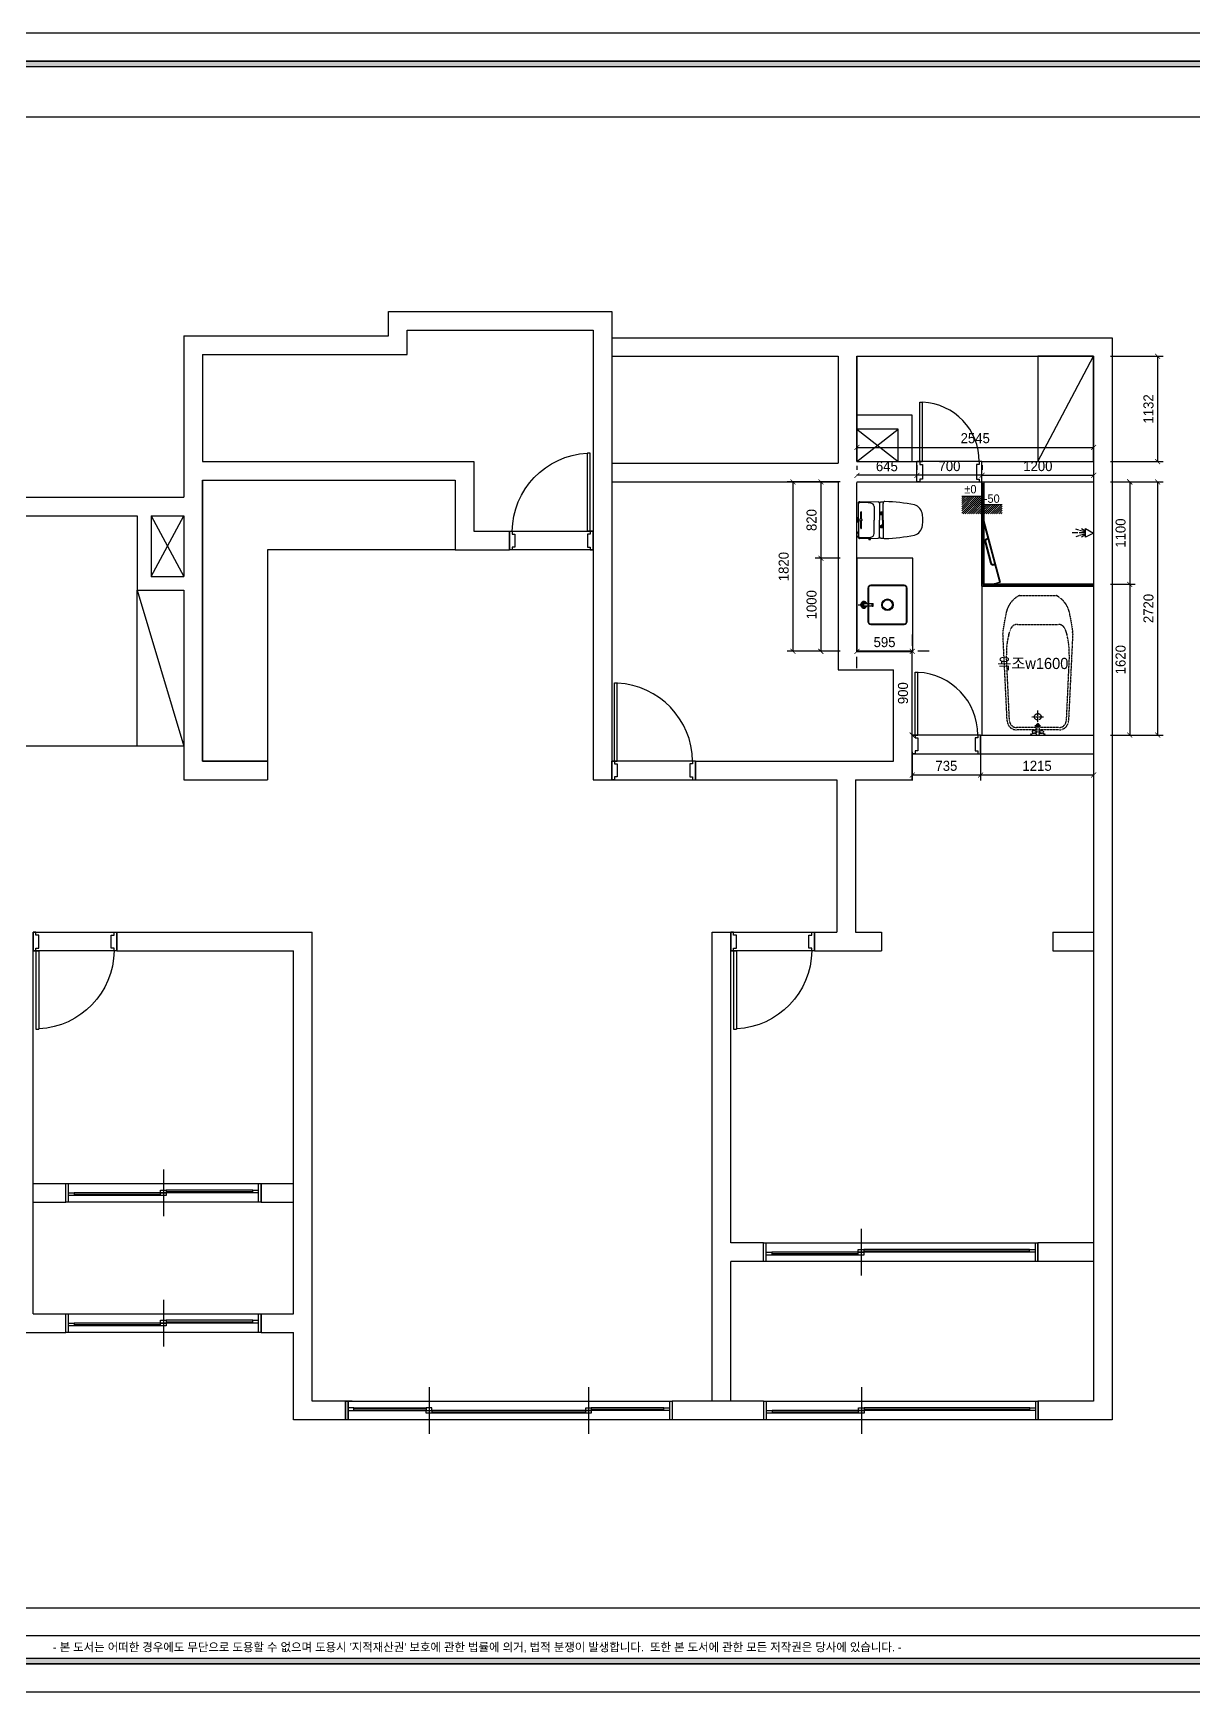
# Model space of a CAD drawing. Header units: millimetres. Extents: x 217202 to 745838, y -6815 to 171372.
# Drawn here: x 264004 to 276470, y 57830 to 75650 of the extents above; entities that cross this region are included whole.
import ezdxf
from ezdxf.enums import TextEntityAlignment as Align

# ---------------------------------------------------------------- set-up
doc = ezdxf.new("R2010")
doc.units = ezdxf.units.MM
doc.header["$PDMODE"] = 3
doc.linetypes.add('DASHED', pattern=[0.75, 0.5, -0.25])
doc.linetypes.add('HIDDEN', pattern=[0.375, 0.25, -0.125])
doc.layers.get('DEFPOINTS').update_dxf_attribs({"color": 248})
for name, color, linetype in [('0-ELC TEXT', 7, 'Continuous'), ('06-FUR', 6, 'Continuous'), ('06-LIGHT', 4, 'Continuous'), ('BATH', 4, 'Continuous'), ('C-WALL1', 2, 'Continuous'), ('CO-BATH', 6, 'Continuous'), ('FIN', 2, 'Continuous'), ('FORM(YOURNAME)-1', 1, 'Continuous'), ('FORM(YOURNAME)-11', 1, 'Continuous'), ('FUR', 8, 'DASHED'), ('HAT', 5, 'Continuous'), ('HL', 6, 'HIDDEN'), ('TOILET-1', 6, 'Continuous'), ('도면층4', 4, 'Continuous'), ('도면층5', 5, 'Continuous')]:
    doc.layers.add(name, color=color, linetype=linetype)
doc.styles.add('YOURNAME', font='HY울릉도M.TTF')
doc.styles.add('코레일둥고', font='Korail_Round_Gothic_Medium.ttf')
doc.dimstyles.new('YOURNAME-60', dxfattribs={"dimscale": 60, "dimtxt": 1.8, "dimasz": 0.9, "dimexe": 1, "dimexo": 3, "dimgap": 0.7, "dimtad": 1, "dimdec": 0, "dimzin": 0, "dimdsep": 46, "dimtxsty": 'YOURNAME', "dimblk": 'ARCHTICK', "dimcen": 0, "dimclrd": 1, "dimclre": 1, "dimclrt": 7, "dimadec": 0, "dimazin": 0, "dimtfac": 1, "dimtdec": 0, "dimtix": 1, "dimtmove": 2, "dimatfit": 3, "dimldrblk": 'ARCHTICK', "dimfxl": 1, "dimtolj": 1, "dimtzin": 0, "dimarcsym": 0})

# ---------------------------------------------------------------- blocks, each defined once
blk = doc.blocks.new('door')
at = {"layer": '도면층4'}
for p, q in [((30, 1040), (60, 1040)), ((30, 200), (30, 1040)), ((60, 200), (60, 1040)), ((900, 200), (0, 200)), ((30, 200), (60, 200)), ((0, 0), (900, 0))]:
    blk.add_line(p, q, dxfattribs=at)
for points in [[(0, 200), (30, 200), (30, 170), (60, 170), (60, 30), (30, 30), (30, 0), (0, 0), (0, 200)], [(900, 200), (870, 200), (870, 170), (840, 170), (840, 30), (870, 30), (870, 0), (900, 0), (900, 200)]]:
    blk.add_lwpolyline(points, dxfattribs=at)
at = {"layer": '도면층5'}
blk.add_arc((18, 188), 852, 0.804, 86.9832, dxfattribs=at)
blk = doc.blocks.new('A$C4B2D31F0')
at = {"layer": 'FIN', "color": 4}
for p, q in [((185, 691), (20, 691)), ((37, 692), (25, 692)), ((37, 692), (50, 692)), ((201, 691), (366, 691)), ((13, 466), (193, 466)), ((193, 427), (14, 427)), ((48, 524), (193, 524)), ((338, 524), (193, 524)), ((373, 466), (193, 466)), ((193, 427), (372, 427))]:
    blk.add_line(p, q, dxfattribs=at)
for points in [[(20, 691), (8, 691, 0.421209), (-7, 676), (-2, 481, 0.001659)], [(366, 691), (378, 691, -0.421209), (393, 676), (388, 481, -0.001659)], [(13, 466, 0.371724), (-2, 451, 0.003515), (-1, 420, 0.320541)], [(373, 466, -0.371724), (388, 451, -0.003515), (387, 420, -0.320541)]]:
    blk.add_lwpolyline(points, format="xyb", dxfattribs=at)
for centre, radius, start, end in [((20, 675), 16, 90, 179.3116), ((1004, 663), 1000, 179.3116, 185.9437), ((25, 707), 15, 180, 270), ((49, 564), 40, 185.9437, 267.5129), ((50, 707), 15, 270, 0), ((336, 564), 40, 272.4871, 354.0563), ((366, 675), 16, 0.6884, 90), ((-618, 663), 1000, 354.0563, 0.6884), ((14, 407), 20, 90, 182.3333), ((2198, 496), 2206, 182.3333, 190.6081), ((13, 481), 15, 181.3651, 270), ((-1812, 496), 2206, 349.3919, 357.6667), ((372, 407), 20, 357.6667, 90), ((373, 481), 15, 270, 358.6349), ((149, 129), 126, 198.2964, 263.4241), ((193, 406), 406, 261.6993, 270), ((193, 406), 406, 270, 278.3007), ((237, 129), 126, 276.5759, 341.7036)]:
    blk.add_arc(centre, radius, start, end, dxfattribs=at)
at = {"layer": 'HL', "linetype": 'Continuous'}
for p, q in [((-16, 577), (-16, 565)), ((-12, 581), (-5, 581)), ((-12, 561), (-4, 561)), ((106, 666), (184, 666)), ((106, 659), (185, 659)), ((169, 697), (169, 707)), ((169, 697), (217, 697)), ((186, 693), (181, 697)), ((182, 686), (186, 693)), ((187, 651), (182, 686)), ((182, 686), (204, 686)), ((186, 693), (200, 693)), ((187, 651), (199, 651)), ((199, 651), (204, 686)), ((200, 693), (205, 697)), ((204, 686), (200, 693)), ((200, 659), (279, 659)), ((201, 666), (279, 666)), ((217, 697), (217, 707)), ((193, 434), (147, 434)), ((193, 434), (239, 434))]:
    blk.add_line(p, q, dxfattribs=at)
for points in [[(110, 427), (110, 451, -0.414214), (114, 455), (131, 455, -0.414214), (135, 451), (135, 435), (135, 427)], [(135, 435), (145, 435, -0.414214), (147, 433), (147, 427)], [(251, 435), (241, 435, 0.414214), (239, 433), (239, 427)], [(276, 427), (276, 451, 0.414214), (272, 455), (255, 455, 0.414214), (251, 451), (251, 435), (251, 427)]]:
    blk.add_lwpolyline(points, format="xyb", dxfattribs=at)
for centre in [(123, 441), (263, 441)]:
    blk.add_circle(centre, 8, dxfattribs=at)
for centre, radius, start, end in [((-12, 577), 4, 90, 180), ((-12, 565), 4, 180, 270), ((106, 663), 3.5, 90, 270), ((279, 663), 3.5, 270, 90)]:
    blk.add_arc(centre, radius, start, end, dxfattribs=at)
blk = doc.blocks.new('FORM-ELEVATION')
at = {"layer": 'FORM(YOURNAME)-11'}
h = blk.add_hatch(color=256, dxfattribs=at)
h.dxf.hatch_style = 1
h.paths.add_polyline_path([(-10309, 35708), (71691, 35708), (71691, 35508), (-10309, 35508)])
h.paths.add_polyline_path([(-10309, -21492), (71691, -21492), (71691, -21692), (-10309, -21692)])
at = {"layer": 'DEFPOINTS', "color": 158}
blk.add_line((62481, -20692), (-10309, -20692), dxfattribs=at)
for points in [[(-10309, -21692), (71691, -21692), (71691, 35708), (-10309, 35708)], [(-8309, 33708), (61071, 33708), (61071, -19692), (-8309, -19692)]]:
    blk.add_lwpolyline(points, close=True, dxfattribs=at)
at = {"layer": 'FORM(YOURNAME)-11', "color": 250}
blk.add_lwpolyline([(-11309, -22692), (72691, -22692), (72691, 36708), (-11309, 36708)], close=True, dxfattribs=at)
at = {"layer": 'FORM(YOURNAME)-11'}
for points in [[(-10309, 35708), (71691, 35708), (71691, 35508), (-10309, 35508)], [(-10309, -21492), (71691, -21492), (71691, -21692), (-10309, -21692)]]:
    blk.add_lwpolyline(points, close=True, dxfattribs=at)
at = {"layer": 'FORM(YOURNAME)-11', "color": 1, "style": 'YOURNAME'}
blk.add_text("- 본 도서는 어떠한 경우에도 무단으로 도용할 수 없으며 도용시 '지적재산권' 보호에 관한 법률에 의거, 법적 분쟁이 발생합니다.  또한 본 도서에 관한 모든 저작권은 당사에 있습니다. -", height=300, dxfattribs=at).set_placement((28146, -21092), align=Align.MIDDLE_CENTER)
at = {"layer": 'FORM(YOURNAME)-11', "color": 3, "style": 'YOURNAME'}
for tag, height, p in [('1', 450, (71041, -1219)), ('2', 450, (71041, -1863)), ('3', 450, (71041, -3150)), ('4', 450, (71041, -5081)), ('5', 515, (71041, -7398)), ('6', 515, (71041, -9650)), ('7', 515, (71041, -11903)), ('8', 515, (71041, -14155)), ('9', 515, (71041, -16408)), ('10', 515, (66791, -18596)), ('11', 515, (71041, -18660)), ('12', 515, (66791, -20848)), ('13', 515, (71041, -20848))]:
    blk.add_attdef(tag, text='', height=height, dxfattribs=at).set_placement(p, align=Align.MIDDLE_RIGHT)
blk = doc.blocks.new('_ArchTick')
at = {"color": 0, "linetype": 'ByBlock', "const_width": 0.15}
blk.add_lwpolyline([(-0.5, -0.5), (0.5, 0.5)], dxfattribs=at)
blk = doc.blocks.new('*D64')
at = {"layer": 'DEFPOINTS', "color": 0, "transparency": 16777216}
for p in [(275404, 71200), (272859, 71029), (275404, 71051)]:
    blk.add_point(p, dxfattribs=at)
at = {"layer": 'HAT', "color": 1, "lineweight": -2, "transparency": 16777216}
for p, q in [((272859, 71209), (272859, 71260)), ((272859, 71200), (275404, 71200)), ((275404, 71231), (275404, 71260))]:
    blk.add_line(p, q, dxfattribs=at)
at = {"layer": 'HAT', "color": 1, "lineweight": -2, "transparency": 16777216, "xscale": 54, "yscale": 54, "zscale": 54, "rotation": 180}
blk.add_blockref('_ArchTick', (272859, 71200), dxfattribs=at)
at = {"layer": 'HAT', "color": 1, "lineweight": -2, "transparency": 16777216, "xscale": 54, "yscale": 54, "zscale": 54}
blk.add_blockref('_ArchTick', (275404, 71200), dxfattribs=at)
at = {"layer": 'HAT', "color": 7, "transparency": 16777216, "insert": (274131, 71298), "char_height": 108, "attachment_point": 5, "style": 'YOURNAME'}
blk.add_mtext('\\A1;2545', dxfattribs=at)
blk = doc.blocks.new('*D65')
at = {"layer": 'DEFPOINTS', "color": 0, "transparency": 16777216}
for p in [(272859, 69009), (272859, 69009), (273454, 69009)]:
    blk.add_point(p, dxfattribs=at)
at = {"layer": 'HAT', "color": 1, "lineweight": -2, "transparency": 16777216}
for p, q in [((273454, 69189), (273454, 69069)), ((273454, 69009), (272859, 69009)), ((272859, 68829), (272859, 68949))]:
    blk.add_line(p, q, dxfattribs=at)
at = {"layer": 'HAT', "color": 1, "lineweight": -2, "transparency": 16777216, "xscale": 54, "yscale": 54, "zscale": 54, "rotation": 180}
blk.add_blockref('_ArchTick', (272859, 69009), dxfattribs=at)
at = {"layer": 'HAT', "color": 1, "lineweight": -2, "transparency": 16777216, "xscale": 54, "yscale": 54, "zscale": 54}
blk.add_blockref('_ArchTick', (273454, 69009), dxfattribs=at)
at = {"layer": 'HAT', "color": 7, "transparency": 16777216, "insert": (273156, 69107), "char_height": 108, "attachment_point": 5, "style": 'YOURNAME'}
blk.add_mtext('\\A1;595', dxfattribs=at)
blk = doc.blocks.new('*D66')
at = {"layer": 'DEFPOINTS', "color": 0, "transparency": 16777216}
for p in [(274189, 68109), (275404, 68109), (274189, 67680)]:
    blk.add_point(p, dxfattribs=at)
at = {"layer": 'HAT', "color": 1, "lineweight": -2, "transparency": 16777216}
for p, q in [((274189, 67929), (274189, 67620)), ((275404, 67929), (275404, 67620)), ((275404, 67680), (274189, 67680))]:
    blk.add_line(p, q, dxfattribs=at)
at = {"layer": 'HAT', "color": 1, "lineweight": -2, "transparency": 16777216, "xscale": 54, "yscale": 54, "zscale": 54, "rotation": 180}
blk.add_blockref('_ArchTick', (274189, 67680), dxfattribs=at)
at = {"layer": 'HAT', "color": 1, "lineweight": -2, "transparency": 16777216, "xscale": 54, "yscale": 54, "zscale": 54}
blk.add_blockref('_ArchTick', (275404, 67680), dxfattribs=at)
at = {"layer": 'HAT', "color": 7, "transparency": 16777216, "insert": (274796, 67778), "char_height": 108, "attachment_point": 5, "style": 'YOURNAME'}
blk.add_mtext('\\A1;1215', dxfattribs=at)
blk = doc.blocks.new('*D67')
at = {"layer": 'DEFPOINTS', "color": 0, "transparency": 16777216}
for p in [(273454, 68109), (274189, 68109), (273454, 67680)]:
    blk.add_point(p, dxfattribs=at)
at = {"layer": 'HAT', "color": 1, "lineweight": -2, "transparency": 16777216}
for p, q in [((273454, 67929), (273454, 67620)), ((274189, 67929), (274189, 67620)), ((274189, 67680), (273454, 67680))]:
    blk.add_line(p, q, dxfattribs=at)
at = {"layer": 'HAT', "color": 1, "lineweight": -2, "transparency": 16777216, "xscale": 54, "yscale": 54, "zscale": 54, "rotation": 180}
blk.add_blockref('_ArchTick', (273454, 67680), dxfattribs=at)
at = {"layer": 'HAT', "color": 1, "lineweight": -2, "transparency": 16777216, "xscale": 54, "yscale": 54, "zscale": 54}
blk.add_blockref('_ArchTick', (274189, 67680), dxfattribs=at)
at = {"layer": 'HAT', "color": 7, "transparency": 16777216, "insert": (273821, 67778), "char_height": 108, "attachment_point": 5, "style": 'YOURNAME'}
blk.add_mtext('\\A1;735', dxfattribs=at)
blk = doc.blocks.new('*D68')
at = {"layer": 'DEFPOINTS', "color": 0, "transparency": 16777216}
for p in [(273454, 69009), (273454, 69009), (273454, 68109)]:
    blk.add_point(p, dxfattribs=at)
at = {"layer": 'HAT', "color": 1, "lineweight": -2, "transparency": 16777216}
for p, q in [((273454, 68109), (273454, 69009)), ((273634, 69009), (273514, 69009)), ((273634, 68109), (273514, 68109))]:
    blk.add_line(p, q, dxfattribs=at)
at = {"layer": 'HAT', "color": 1, "lineweight": -2, "transparency": 16777216, "xscale": 54, "yscale": 54, "zscale": 54}
for p, rotation in [((273454, 69009), 90), ((273454, 68109), 270)]:
    blk.add_blockref('_ArchTick', p, dxfattribs=dict(at, rotation=rotation))
at = {"layer": 'HAT', "color": 7, "transparency": 16777216, "insert": (273355, 68559), "char_height": 108, "attachment_point": 5, "rotation": 90, "style": 'YOURNAME'}
blk.add_mtext('\\A1;900', dxfattribs=at)
blk = doc.blocks.new('*D69')
at = {"layer": 'DEFPOINTS', "color": 0, "transparency": 16777216}
for p in [(272859, 70900), (272859, 70822), (273504, 70829)]:
    blk.add_point(p, dxfattribs=at)
at = {"layer": 'HAT', "color": 1, "lineweight": -2, "transparency": 16777216}
for p, q in [((272859, 71002), (272859, 70960)), ((273504, 71009), (273504, 70960)), ((273504, 70900), (272859, 70900))]:
    blk.add_line(p, q, dxfattribs=at)
at = {"layer": 'HAT', "color": 1, "lineweight": -2, "transparency": 16777216, "xscale": 54, "yscale": 54, "zscale": 54, "rotation": 180}
blk.add_blockref('_ArchTick', (272859, 70900), dxfattribs=at)
at = {"layer": 'HAT', "color": 1, "lineweight": -2, "transparency": 16777216, "xscale": 54, "yscale": 54, "zscale": 54}
blk.add_blockref('_ArchTick', (273504, 70900), dxfattribs=at)
at = {"layer": 'HAT', "color": 7, "transparency": 16777216, "insert": (273181, 70997), "char_height": 108, "attachment_point": 5, "style": 'YOURNAME'}
blk.add_mtext('\\A1;645', dxfattribs=at)
blk = doc.blocks.new('*D70')
at = {"layer": 'DEFPOINTS', "color": 0, "transparency": 16777216}
for p in [(274204, 70829), (275404, 70900), (275404, 70829)]:
    blk.add_point(p, dxfattribs=at)
at = {"layer": 'HAT', "color": 1, "lineweight": -2, "transparency": 16777216}
for p, q in [((274204, 71009), (274204, 70960)), ((275404, 71009), (275404, 70960)), ((274204, 70900), (275404, 70900))]:
    blk.add_line(p, q, dxfattribs=at)
at = {"layer": 'HAT', "color": 1, "lineweight": -2, "transparency": 16777216, "xscale": 54, "yscale": 54, "zscale": 54, "rotation": 180}
blk.add_blockref('_ArchTick', (274204, 70900), dxfattribs=at)
at = {"layer": 'HAT', "color": 1, "lineweight": -2, "transparency": 16777216, "xscale": 54, "yscale": 54, "zscale": 54}
blk.add_blockref('_ArchTick', (275404, 70900), dxfattribs=at)
at = {"layer": 'HAT', "color": 7, "transparency": 16777216, "insert": (274804, 70998), "char_height": 108, "attachment_point": 5, "style": 'YOURNAME'}
blk.add_mtext('\\A1;1200', dxfattribs=at)
blk = doc.blocks.new('*D71')
at = {"layer": 'DEFPOINTS', "color": 0, "transparency": 16777216}
for p in [(273504, 70900), (273504, 70829), (274204, 70829)]:
    blk.add_point(p, dxfattribs=at)
at = {"layer": 'HAT', "color": 1, "lineweight": -2, "transparency": 16777216}
for p, q in [((273504, 71009), (273504, 70960)), ((274204, 71009), (274204, 70960)), ((274204, 70900), (273504, 70900))]:
    blk.add_line(p, q, dxfattribs=at)
at = {"layer": 'HAT', "color": 1, "lineweight": -2, "transparency": 16777216, "xscale": 54, "yscale": 54, "zscale": 54, "rotation": 180}
blk.add_blockref('_ArchTick', (273504, 70900), dxfattribs=at)
at = {"layer": 'HAT', "color": 1, "lineweight": -2, "transparency": 16777216, "xscale": 54, "yscale": 54, "zscale": 54}
blk.add_blockref('_ArchTick', (274204, 70900), dxfattribs=at)
at = {"layer": 'HAT', "color": 7, "transparency": 16777216, "insert": (273854, 70998), "char_height": 108, "attachment_point": 5, "style": 'YOURNAME'}
blk.add_mtext('\\A1;700', dxfattribs=at)
blk = doc.blocks.new('*D72')
at = {"layer": 'DEFPOINTS', "color": 0, "transparency": 16777216}
for p in [(275404, 72179), (275404, 71047), (276092, 71047)]:
    blk.add_point(p, dxfattribs=at)
at = {"layer": 'HAT', "color": 1, "lineweight": -2, "transparency": 16777216}
for p, q in [((275584, 72179), (276152, 72179)), ((276092, 72179), (276092, 71047)), ((275584, 71047), (276152, 71047))]:
    blk.add_line(p, q, dxfattribs=at)
at = {"layer": 'HAT', "color": 1, "lineweight": -2, "transparency": 16777216, "xscale": 54, "yscale": 54, "zscale": 54}
for p, rotation in [((276092, 72179), 90), ((276092, 71047), 270)]:
    blk.add_blockref('_ArchTick', p, dxfattribs=dict(at, rotation=rotation))
at = {"layer": 'HAT', "color": 7, "transparency": 16777216, "insert": (275994, 71613), "char_height": 108, "attachment_point": 5, "rotation": 90, "style": 'YOURNAME'}
blk.add_mtext('\\A1;1132', dxfattribs=at)
blk = doc.blocks.new('AC-8')
at = {"layer": 'BATH'}
for p, q in [((-51, 54), (0, 143)), ((45, 54), (-51, 54)), ((-25, 47), (-46, 12)), ((-14, 47), (-28, -8)), ((-2, 49), (-2, -11)), ((0, 143), (45, 54)), ((10, 47), (25, -8)), ((22, 47), (43, 12)), ((-31, -16), (-41, -49)), ((-2, -27), (-2, -89)), ((28, -16), (38, -49))]:
    blk.add_line(p, q, dxfattribs=at)
blk = doc.blocks.new('손잡이01')
at = {"layer": 'CO-BATH'}
for p, q in [((8, 0), (0, 0)), ((0, 0), (0, -10)), ((8, 0), (8, -10)), ((292, 0), (300, 0)), ((292, 0), (292, -10)), ((300, 0), (300, -10)), ((30, -32), (270, -32)), ((30, -40), (270, -40))]:
    blk.add_line(p, q, dxfattribs=at)
for centre, radius, start, end in [((30, -10), 30, 180, 270), ((30, -10), 22, 180, 270), ((270, -10), 30, 270, 0), ((270, -10), 22, 270, 0)]:
    blk.add_arc(centre, radius, start, end, dxfattribs=at)
blk = doc.blocks.new('*D77')
at = {"layer": 'DEFPOINTS', "color": 0, "transparency": 16777216}
for p in [(275404, 70829), (275404, 68109), (276092, 68109)]:
    blk.add_point(p, dxfattribs=at)
at = {"layer": 'HAT', "color": 1, "lineweight": -2, "transparency": 16777216}
for p, q in [((275584, 70829), (276152, 70829)), ((276092, 70829), (276092, 68109)), ((275584, 68109), (276152, 68109))]:
    blk.add_line(p, q, dxfattribs=at)
at = {"layer": 'HAT', "color": 1, "lineweight": -2, "transparency": 16777216, "xscale": 54, "yscale": 54, "zscale": 54}
for p, rotation in [((276092, 70829), 90), ((276092, 68109), 270)]:
    blk.add_blockref('_ArchTick', p, dxfattribs=dict(at, rotation=rotation))
at = {"layer": 'HAT', "color": 7, "transparency": 16777216, "insert": (275994, 69469), "char_height": 108, "attachment_point": 5, "rotation": 90, "style": 'YOURNAME'}
blk.add_mtext('\\A1;2720', dxfattribs=at)
blk = doc.blocks.new('*D78')
at = {"layer": 'DEFPOINTS', "color": 0, "transparency": 16777216}
for p in [(275404, 70829), (275404, 69729), (275792, 69729)]:
    blk.add_point(p, dxfattribs=at)
at = {"layer": 'HAT', "color": 1, "lineweight": -2, "transparency": 16777216}
for p, q in [((275584, 70829), (275852, 70829)), ((275792, 70829), (275792, 69729)), ((275584, 69729), (275852, 69729))]:
    blk.add_line(p, q, dxfattribs=at)
at = {"layer": 'HAT', "color": 1, "lineweight": -2, "transparency": 16777216, "xscale": 54, "yscale": 54, "zscale": 54}
for p, rotation in [((275792, 70829), 90), ((275792, 69729), 270)]:
    blk.add_blockref('_ArchTick', p, dxfattribs=dict(at, rotation=rotation))
at = {"layer": 'HAT', "color": 7, "transparency": 16777216, "insert": (275694, 70279), "char_height": 108, "attachment_point": 5, "rotation": 90, "style": 'YOURNAME'}
blk.add_mtext('\\A1;1100', dxfattribs=at)
blk = doc.blocks.new('*D79')
at = {"layer": 'DEFPOINTS', "color": 0, "transparency": 16777216}
for p in [(275404, 69729), (275404, 68109), (275792, 68109)]:
    blk.add_point(p, dxfattribs=at)
at = {"layer": 'HAT', "color": 1, "lineweight": -2, "transparency": 16777216}
for p, q in [((275584, 69729), (275852, 69729)), ((275792, 69729), (275792, 68109)), ((275584, 68109), (275852, 68109))]:
    blk.add_line(p, q, dxfattribs=at)
at = {"layer": 'HAT', "color": 1, "lineweight": -2, "transparency": 16777216, "xscale": 54, "yscale": 54, "zscale": 54}
for p, rotation in [((275792, 69729), 90), ((275792, 68109), 270)]:
    blk.add_blockref('_ArchTick', p, dxfattribs=dict(at, rotation=rotation))
at = {"layer": 'HAT', "color": 7, "transparency": 16777216, "insert": (275694, 68919), "char_height": 108, "attachment_point": 5, "rotation": 90, "style": 'YOURNAME'}
blk.add_mtext('\\A1;1620', dxfattribs=at)
blk = doc.blocks.new('*D80')
at = {"layer": 'DEFPOINTS', "color": 0, "transparency": 16777216}
for p in [(272859, 70829), (272171, 69009), (272859, 69009)]:
    blk.add_point(p, dxfattribs=at)
at = {"layer": 'HAT', "color": 1, "lineweight": -2, "transparency": 16777216}
for p, q in [((272679, 70829), (272111, 70829)), ((272171, 70829), (272171, 69009)), ((272679, 69009), (272111, 69009))]:
    blk.add_line(p, q, dxfattribs=at)
at = {"layer": 'HAT', "color": 1, "lineweight": -2, "transparency": 16777216, "xscale": 54, "yscale": 54, "zscale": 54}
for p, rotation in [((272171, 70829), 90), ((272171, 69009), 270)]:
    blk.add_blockref('_ArchTick', p, dxfattribs=dict(at, rotation=rotation))
at = {"layer": 'HAT', "color": 7, "transparency": 16777216, "insert": (272072, 69919), "char_height": 108, "attachment_point": 5, "rotation": 90, "style": 'YOURNAME'}
blk.add_mtext('\\A1;1820', dxfattribs=at)
blk = doc.blocks.new('*D81')
at = {"layer": 'DEFPOINTS', "color": 0, "transparency": 16777216}
for p in [(272859, 70829), (272471, 70009), (272859, 70009)]:
    blk.add_point(p, dxfattribs=at)
at = {"layer": 'HAT', "color": 1, "lineweight": -2, "transparency": 16777216}
for p, q in [((272679, 70829), (272411, 70829)), ((272471, 70829), (272471, 70009)), ((272679, 70009), (272411, 70009))]:
    blk.add_line(p, q, dxfattribs=at)
at = {"layer": 'HAT', "color": 1, "lineweight": -2, "transparency": 16777216, "xscale": 54, "yscale": 54, "zscale": 54}
for p, rotation in [((272471, 70829), 90), ((272471, 70009), 270)]:
    blk.add_blockref('_ArchTick', p, dxfattribs=dict(at, rotation=rotation))
at = {"layer": 'HAT', "color": 7, "transparency": 16777216, "insert": (272372, 70419), "char_height": 108, "attachment_point": 5, "rotation": 90, "style": 'YOURNAME'}
blk.add_mtext('\\A1;820', dxfattribs=at)
blk = doc.blocks.new('*D82')
at = {"layer": 'DEFPOINTS', "color": 0, "transparency": 16777216}
for p in [(272859, 70009), (272471, 69009), (272859, 69009)]:
    blk.add_point(p, dxfattribs=at)
at = {"layer": 'HAT', "color": 1, "lineweight": -2, "transparency": 16777216}
for p, q in [((272679, 70009), (272411, 70009)), ((272471, 70009), (272471, 69009)), ((272679, 69009), (272411, 69009))]:
    blk.add_line(p, q, dxfattribs=at)
at = {"layer": 'HAT', "color": 1, "lineweight": -2, "transparency": 16777216, "xscale": 54, "yscale": 54, "zscale": 54}
for p, rotation in [((272471, 70009), 90), ((272471, 69009), 270)]:
    blk.add_blockref('_ArchTick', p, dxfattribs=dict(at, rotation=rotation))
at = {"layer": 'HAT', "color": 7, "transparency": 16777216, "insert": (272372, 69509), "char_height": 108, "attachment_point": 5, "rotation": 90, "style": 'YOURNAME'}
blk.add_mtext('\\A1;1000', dxfattribs=at)

msp = doc.modelspace()

# ---------------------------------------------------------------- hatches: boundary and pattern name
h = msp.add_hatch()
h.set_pattern_fill('ANSI31', color=8, scale=5, angle=180)
h.set_pattern_definition([(225, (133781.771, -90140.453), (11.2253202, -11.2253202), [])])
h.paths.add_polyline_path([(273986.8, 70677.1), (274203.7, 70677.1), (274203.7, 70587.1), (274420.6, 70587.1), (274420.6, 70487.1), (273986.8, 70487.1)])

# ---------------------------------------------------------------- linework, layer by layer
at = {"layer": '06-FUR'}
for p, q in [((274803.7, 71046.6), (275403.7, 72178.6)), ((265123.3, 69664.1), (265623.3, 67990.8)), ((265623.3, 67990.8), (263673.3, 67990.8))]:
    msp.add_line(p, q, dxfattribs=at)
for points in [[(274803.7, 71046.6), (275403.7, 71046.6), (275403.7, 72178.6), (274803.7, 72178.6)], [(265123.3, 69664.1), (265623.3, 69664.1), (265623.3, 67990.8), (265123.3, 67990.8)]]:
    msp.add_lwpolyline(points, close=True, dxfattribs=at)
for points in [[(266523.3, 70098.8), (266523.3, 67828.6), (265823.3, 67828.6), (265823.3, 70848.8), (266523.3, 70848.8)], [(265823.3, 70098.8), (265823.3, 70848.8), (268540.5, 70848.8), (268540.5, 70098.8), (266523.3, 70098.8)]]:
    msp.add_lwpolyline(points, dxfattribs=at)
at = {"layer": '06-LIGHT'}
msp.add_lwpolyline([(273986.8, 70677.1), (274203.7, 70677.1), (274203.7, 70587.1), (274420.6, 70587.1)], dxfattribs=at)
at = {"layer": 'C-WALL1'}
for p, q in [((267823.3, 72398.3), (267823.3, 72658.3)), ((267823.3, 72658.3), (270223.3, 72658.3)), ((270223.3, 72658.3), (270223.3, 67628.6)), ((265623.3, 72398.3), (267823.3, 72398.3)), ((265623.3, 72398.3), (265623.3, 70663.7)), ((268023.3, 72198.8), (268023.3, 72458.8)), ((268023.3, 72458.8), (270023.3, 72458.8)), ((270023.3, 72458.8), (270023.3, 67628.6)), ((270223.3, 72378.1), (275603.3, 72378.1)), ((275603.3, 72378.1), (275603.3, 60753.4)), ((265823.3, 72198.8), (265823.3, 71048.8)), ((265823.3, 72198.8), (268023.3, 72198.8)), ((270223.3, 72178.6), (272658.7, 72178.6)), ((272658.7, 72178.6), (272658.7, 71028.6)), ((272858.7, 72178.6), (275403.7, 72178.6)), ((272858.7, 71046.6), (272858.7, 72178.6)), ((272858.7, 72178.6), (272858.7, 71046.6)), ((275403.7, 72178.6), (275403.7, 60952.9)), ((273453.7, 71546.6), (272858.7, 71546.6)), ((273453.7, 71046.6), (273453.7, 71546.6)), ((273303.7, 71396.6), (272858.7, 71396.6)), ((273303.7, 71046.6), (273303.7, 71396.6)), ((265823.3, 71048.8), (268740.5, 71048.8)), ((268740.5, 71048.8), (268740.5, 70298.8)), ((270223.3, 71028.6), (272658.7, 71028.6)), ((272858.7, 71046.6), (273503.7, 71046.6)), ((273503.7, 70828.6), (273503.7, 71046.6)), ((274203.7, 70828.6), (274203.7, 71046.6)), ((274203.7, 71046.6), (275403.7, 71046.6)), ((265823.3, 70848.8), (265823.3, 67828.6)), ((265823.3, 70848.8), (268540.5, 70848.8)), ((268540.5, 70848.8), (268540.5, 70098.8)), ((270023.3, 70848.8), (270023.3, 67790.8)), ((270223.3, 70828.6), (272658.7, 70828.6)), ((272658.7, 70828.6), (272658.7, 68808.6)), ((272858.7, 70828.6), (273503.7, 70828.6)), ((272858.7, 69008.6), (272858.7, 70821.8)), ((274203.7, 70828.6), (275403.7, 70828.6)), ((263473.8, 70663.7), (265623.3, 70663.7)), ((263673.3, 70464.1), (265123.3, 70464.1)), ((265123.3, 70464.1), (265123.3, 69664.1)), ((265273.3, 70464.1), (265623.3, 70464.1)), ((265273.3, 70464.1), (265273.3, 69814.1)), ((265623.3, 70464.1), (265623.3, 69814.1)), ((268740.5, 70298.8), (269123.3, 70298.8)), ((269123.3, 70298.8), (269123.3, 70098.8)), ((268540.5, 70098.8), (269123.3, 70098.8)), ((265273.3, 69814.1), (265623.3, 69814.1)), ((265123.3, 69664.1), (265623.3, 69664.1)), ((265623.3, 69664.1), (265623.3, 67725.2)), ((272858.7, 69008.6), (273453.7, 69008.6)), ((273453.7, 67628.6), (273453.7, 69008.6)), ((272658.7, 68808.6), (273253.7, 68808.6)), ((273253.7, 67828.6), (273253.7, 68808.6)), ((274188.7, 68108.6), (275403.7, 68108.6)), ((274188.7, 68108.6), (274188.7, 67908.6)), ((274188.7, 68108.6), (275403.7, 68108.6)), ((274188.7, 67908.6), (275403.7, 67908.6)), ((265623.3, 67828.6), (265623.3, 67628.6)), ((265823.3, 67828.6), (266523.3, 67828.6)), ((266523.3, 67828.6), (266523.3, 67628.6)), ((271123.3, 67828.6), (273253.7, 67828.6)), ((271123.3, 67828.6), (271123.3, 67628.6)), ((265623.3, 67628.6), (266523.3, 67628.6)), ((270023.3, 67628.6), (270223.3, 67628.6)), ((271123.3, 67628.6), (272643.7, 67628.6)), ((272643.7, 67628.6), (272643.7, 65990.8)), ((272843.7, 67628.6), (272843.7, 65990.8)), ((272843.7, 67628.6), (273453.7, 67628.6)), ((264003.7, 61891.2), (264003.7, 65990.8)), ((264903.7, 65791.2), (264903.7, 65990.8)), ((264903.7, 65990.8), (267003.7, 65990.8)), ((267003.7, 60952.9), (267003.7, 65990.8)), ((271303.7, 60952.9), (271303.7, 65990.8)), ((271303.7, 65990.8), (271503.7, 65990.8)), ((271503.7, 62652.9), (271503.7, 65990.8)), ((272403.7, 65791.2), (272403.7, 65990.8)), ((272403.7, 65990.8), (272643.7, 65990.8)), ((272843.7, 65990.8), (273123.7, 65990.8)), ((273123.7, 65990.8), (273123.7, 65791.2)), ((274963.7, 65990.8), (274963.7, 65791.2)), ((274963.7, 65990.8), (275403.7, 65990.8)), ((264903.7, 65791.2), (266803.7, 65791.2)), ((266803.7, 61891.2), (266803.7, 65791.2)), ((272403.7, 65791.2), (273123.7, 65791.2)), ((274963.7, 65791.2), (275403.7, 65791.2)), ((264003.7, 63291.2), (264353.7, 63291.2)), ((264353.7, 63091.2), (264353.7, 63291.2)), ((266453.7, 63291.2), (266803.7, 63291.2)), ((266453.7, 63091.2), (266453.7, 63291.2)), ((264003.7, 63091.2), (264353.7, 63091.2)), ((266453.7, 63091.2), (266803.7, 63091.2)), ((271853.7, 62652.9), (271503.7, 62652.9)), ((271853.7, 62452.9), (271853.7, 62652.9)), ((275403.7, 62652.9), (274803.7, 62652.9)), ((274803.7, 62452.9), (274803.7, 62652.9)), ((271503.7, 60952.9), (271503.7, 62452.9)), ((271853.7, 62452.9), (271503.7, 62452.9)), ((275403.7, 62452.9), (274803.7, 62452.9)), ((264003.7, 61891.2), (264353.7, 61891.2)), ((264353.7, 61691.2), (264353.7, 61891.2)), ((266453.7, 61691.2), (266453.7, 61891.2)), ((266453.7, 61891.2), (266803.7, 61891.2)), ((263453.7, 61691.2), (264353.7, 61691.2)), ((266453.7, 61691.2), (266803.7, 61691.2)), ((266803.7, 60753.4), (266803.7, 61691.2)), ((267433.7, 60952.9), (267003.7, 60952.9)), ((267360, 60952.9), (267360, 60752.9)), ((271853.7, 60952.9), (270873.7, 60952.9)), ((270873.7, 60952.9), (270873.7, 60752.9)), ((271857.4, 60752.9), (271857.4, 60952.9)), ((275403.7, 60952.9), (274803.7, 60952.9)), ((274807.4, 60752.9), (274807.4, 60952.9)), ((267433.7, 60753.4), (266803.7, 60753.4)), ((271853.7, 60753.4), (270873.7, 60753.4)), ((275603.3, 60753.4), (274803.7, 60753.4))]:
    msp.add_line(p, q, dxfattribs=at)
at = {"layer": 'C-WALL1', "color": 1}
for p, q in [((272858.7, 71046.6), (273303.7, 71396.6)), ((272858.7, 71396.6), (273303.7, 71046.6)), ((265273.3, 70464.1), (265623.3, 69814.1)), ((265273.3, 69814.1), (265623.3, 70464.1))]:
    msp.add_line(p, q, dxfattribs=at)
at = {"layer": 'CO-BATH'}
for p, q in [((274211.2, 69728.6), (274211.2, 70808.6)), ((274216.2, 69728.6), (274216.2, 70808.6)), ((274223.7, 69721.1), (275383.7, 69721.1)), ((274223.7, 69716.1), (275383.7, 69716.1))]:
    msp.add_line(p, q, dxfattribs=at)
at = {"layer": 'CO-BATH', "color": 8}
for points in [[(274223.7, 69708.6), (274203.7, 69708.6), (274203.7, 70828.6), (274223.7, 70828.6)], [(274203.7, 69728.6), (274203.7, 69708.6), (275403.7, 69708.6), (275403.7, 69728.6)]]:
    msp.add_lwpolyline(points, close=True, dxfattribs=at)
at = {"layer": 'CO-BATH'}
for points in [[(274223.7, 70828.6), (274223.7, 70808.6), (274218.7, 70808.6), (274218.7, 70808.6), (274208.7, 70808.6), (274208.7, 70808.6), (274203.7, 70808.6), (274203.7, 70828.6)], [(274394.8, 69751.7), (274218.8, 70408.6), (274223.6, 70409.8), (274399.6, 69753)], [(274223.7, 69708.6), (274223.7, 69728.6), (274218.7, 69728.6), (274218.7, 69728.6), (274208.7, 69728.6), (274208.7, 69728.6), (274203.7, 69728.6), (274203.7, 69708.6)], [(275403.7, 69728.6), (275383.7, 69728.6), (275383.7, 69723.6), (275383.7, 69723.6), (275383.7, 69713.6), (275383.7, 69713.6), (275383.7, 69708.6), (275403.7, 69708.6)]]:
    msp.add_lwpolyline(points, close=True, dxfattribs=at)
at = {"layer": 'CO-BATH', "color": 8}
msp.add_arc((274218.8, 70408.6), 680, 270.41412, 285.4213, dxfattribs=at)
at = {"layer": 'FUR'}
for p, q in [((274739.6, 68305.8), (274865.2, 68305.8)), ((274803.7, 68247.4), (274803.7, 68373.7)), ((274723.7, 68113.2), (274723.7, 68108.2)), ((274723.7, 68108.2), (274883.7, 68108.2)), ((274728.7, 68118.2), (274738.7, 68118.2)), ((274743.7, 68148.2), (274743.7, 68138.2)), ((274743.7, 68128.2), (274743.7, 68123.2)), ((274743.7, 68128.2), (274783.7, 68128.2)), ((274748.7, 68133.2), (274778.7, 68133.2)), ((274753.7, 68158.2), (274773.7, 68158.2)), ((274833.2, 68208.2), (274772.7, 68208.2)), ((274783.7, 68208.2), (274783.7, 68184.1)), ((274783.7, 68148.2), (274783.7, 68138.2)), ((274792.7, 68175.1), (274793.7, 68175.1)), ((274793.7, 68175.1), (274793.7, 68138.2)), ((274803.7, 68247.4), (274803.7, 68244.7)), ((274803.7, 68238.2), (274803.7, 68180.9)), ((274813.7, 68175.1), (274813.7, 68138.2)), ((274823.7, 68208.2), (274823.7, 68185.1)), ((274823.7, 68148.2), (274823.7, 68138.2)), ((274823.7, 68128.2), (274863.7, 68128.2)), ((274828.7, 68133.2), (274858.7, 68133.2)), ((274833.7, 68158.2), (274853.7, 68158.2)), ((274863.7, 68148.2), (274863.7, 68138.2)), ((274863.7, 68128.2), (274863.7, 68123.2)), ((274868.7, 68118.2), (274878.7, 68118.2)), ((274883.7, 68113.2), (274883.7, 68108.2))]:
    msp.add_line(p, q, dxfattribs=at)
for points in [[(274793.7, 68165.8), (274573.8, 68165.8, -0.4009711), (274473.9, 68261.3), (274428.7, 69197.6, -0.0526917), (274430, 69218.6), (274457.4, 69382.8, -0.2637274), (274605.3, 69608.2), (275002.2, 69608.2, -0.2637274), (275150.2, 69382.8), (275177.5, 69218.6, -0.0526917), (275178.8, 69197.6), (275133.6, 68261.3, -0.4009711), (275033.7, 68165.8), (274813.7, 68165.8)], [(274783.7, 68190.8), (274573.8, 68190.8, -0.4009711), (274498.9, 68262.4), (274466.5, 68966.9, -0.0747522), (274491.1, 69186), (274510.1, 69243.8, -0.3237974), (274586.1, 69298.7), (275021.4, 69298.7, -0.3237974), (275097.4, 69243.8), (275116.4, 69186, -0.0747522), (275141, 68966.9), (275108.6, 68262.4, -0.4009711), (275033.7, 68190.8), (274823.7, 68190.8)]]:
    msp.add_lwpolyline(points, format="xyb", dxfattribs=at)
for centre, radius in [((274803.7, 68305.8), 35), ((274803.7, 68208.2), 12.9)]:
    msp.add_circle(centre, radius, dxfattribs=at)
for centre, radius, start, end in [((274728.7, 68113.2), 5, 90, 180), ((274738.7, 68123.2), 5, 270, 0), ((274753.7, 68148.2), 10, 90, 180), ((274748.7, 68138.2), 5, 180, 270), ((274773.7, 68148.2), 10, 0, 90), ((274778.7, 68138.2), 5, 270, 0), ((274803.7, 68208.2), 20, 90, 180), ((274792.7, 68184.1), 9, 180, 270), ((274783.7, 68138.2), 10, 270, 0), ((274803.7, 68128.2), 20, 180, 0), ((274803.7, 68208.2), 20, 0, 90), ((274813.7, 68185.1), 10, 270, 0), ((274823.7, 68138.2), 10, 180, 270), ((274833.7, 68148.2), 10, 90, 180), ((274828.7, 68138.2), 5, 180, 270), ((274853.7, 68148.2), 10, 0, 90), ((274858.7, 68138.2), 5, 270, 0), ((274868.7, 68123.2), 5, 180, 270), ((274878.7, 68113.2), 5, 0, 90)]:
    msp.add_arc(centre, radius, start, end, dxfattribs=at)
at = {"layer": 'HAT', "color": 5}
msp.add_line((272873.7, 69508.6), (272938.7, 69508.6), dxfattribs=at)
at = {"layer": 'HAT', "color": 8}
for p, q in [((272933.7, 69521.1), (273024.2, 69521.1)), ((273024.2, 69522.1), (273029.2, 69522.1)), ((273024.2, 69495.1), (273024.2, 69522.1)), ((273029.2, 69523.1), (273034.2, 69523.1)), ((273029.2, 69494.1), (273029.2, 69523.1)), ((273034.2, 69494.1), (273034.2, 69523.1)), ((272933.7, 69496.1), (273024.2, 69496.1)), ((273024.2, 69495.1), (273029.2, 69495.1)), ((273029.2, 69494.1), (273034.2, 69494.1))]:
    msp.add_line(p, q, dxfattribs=at)
for points in [[(273007.7, 69298.6), (273367.7, 69298.6, 0.4142136), (273397.7, 69328.6), (273397.7, 69688.6, 0.4142136), (273367.7, 69718.6), (273007.7, 69718.6, 0.4142136), (272977.7, 69688.6), (272977.7, 69328.6, 0.4142136)], [(273007.7, 69303.6), (273367.7, 69303.6, 0.4142136), (273392.7, 69328.6), (273392.7, 69688.6, 0.4142136), (273367.7, 69713.6), (273007.7, 69713.6, 0.4142136), (272982.7, 69688.6), (272982.7, 69328.6, 0.4142136)]]:
    msp.add_lwpolyline(points, format="xyb", close=True, dxfattribs=at)
for radius in [62.5, 57.5, 52.5]:
    msp.add_circle((273187.7, 69508.6), radius, dxfattribs=at)
for radius, start, end in [(35, 20.92481, 339.07514), (30, 24.62429, 335.37566), (25, 29.99998, 329.99998), (18, 43.98294, 316.01701), (12.5, 89.99998, 269.99998)]:
    msp.add_arc((272933.7, 69508.6), radius, start, end, dxfattribs=at)
at = {"layer": 'TOILET-1'}
msp.add_line((274203.7, 70828.6), (274203.7, 68108.6), dxfattribs=at)
msp.add_lwpolyline([(272858.7, 69008.6), (273458.7, 69008.6), (273458.7, 70008.6), (272858.7, 70008.6)], close=True, dxfattribs=at)
at = {"layer": '도면층4'}
for p, q in [((273533.7, 71686.6), (273563.7, 71686.6)), ((273533.7, 71046.6), (273533.7, 71686.6)), ((273563.7, 71046.6), (273563.7, 71686.6)), ((274203.7, 71046.6), (273503.7, 71046.6)), ((273533.7, 71046.6), (273563.7, 71046.6)), ((273503.7, 70828.6), (274203.7, 70828.6)), ((273483.7, 68783.6), (273513.7, 68783.6)), ((273483.7, 68108.6), (273483.7, 68783.6)), ((273513.7, 68108.6), (273513.7, 68783.6)), ((274188.7, 68108.6), (273453.7, 68108.6)), ((273483.7, 68108.6), (273513.7, 68108.6)), ((273453.7, 67908.6), (274188.7, 67908.6)), ((265403.7, 63441.2), (265403.7, 62941.2)), ((264353.7, 63291.2), (266453.7, 63291.2)), ((264353.7, 63091.2), (264353.7, 63291.2)), ((264383.7, 63091.2), (264383.7, 63291.2)), ((266423.7, 63291.2), (266423.7, 63091.2)), ((266453.7, 63291.2), (266453.7, 63091.2)), ((266453.7, 63091.2), (264353.7, 63091.2)), ((264443.7, 63176.2), (265373.7, 63176.2)), ((265433.7, 63206.2), (266363.7, 63206.2)), ((272903.7, 62802.9), (272903.7, 62302.9)), ((271853.7, 62652.9), (274803.7, 62652.9)), ((271853.7, 62452.9), (271853.7, 62652.9)), ((271883.7, 62452.9), (271883.7, 62652.9)), ((272933.7, 62567.9), (274713.7, 62567.9)), ((274773.7, 62652.9), (274773.7, 62452.9)), ((274803.7, 62652.9), (274803.7, 62452.9)), ((274803.7, 62452.9), (271853.7, 62452.9)), ((271943.7, 62537.9), (272873.7, 62537.9)), ((265403.7, 62041.2), (265403.7, 61541.2)), ((264353.7, 61891.2), (266453.7, 61891.2)), ((264353.7, 61691.2), (264353.7, 61891.2)), ((264383.7, 61691.2), (264383.7, 61891.2)), ((266423.7, 61891.2), (266423.7, 61691.2)), ((266453.7, 61891.2), (266453.7, 61691.2)), ((266453.7, 61691.2), (264353.7, 61691.2)), ((264443.7, 61776.2), (265373.7, 61776.2)), ((265433.7, 61806.2), (266363.7, 61806.2)), ((267360, 60952.9), (270873.7, 60952.9)), ((267360, 60752.9), (267360, 60952.9)), ((267360, 60952.9), (267360, 60752.9)), ((267390, 60752.9), (267390, 60952.9)), ((267390, 60952.9), (267390, 60752.9)), ((268260, 61102.9), (268260, 60602.9)), ((269973.7, 61102.9), (269973.7, 60602.9)), ((270843.7, 60952.9), (270843.7, 60752.9)), ((270873.7, 60952.9), (270873.7, 60752.9)), ((271857.4, 60952.9), (274807.4, 60952.9)), ((271857.4, 60752.9), (271857.4, 60952.9)), ((271887.4, 60752.9), (271887.4, 60952.9)), ((272907.4, 61102.9), (272907.4, 60602.9)), ((274777.4, 60952.9), (274777.4, 60752.9)), ((274807.4, 60952.9), (274807.4, 60752.9)), ((268230, 60867.9), (267450, 60867.9)), ((268290, 60837.9), (269943.7, 60837.9)), ((270003.7, 60867.9), (270783.7, 60867.9)), ((271947.4, 60837.9), (272877.4, 60837.9)), ((272937.4, 60867.9), (274717.4, 60867.9)), ((270873.7, 60752.9), (267360, 60752.9)), ((274807.4, 60752.9), (271857.4, 60752.9))]:
    msp.add_line(p, q, dxfattribs=at)
for points in [[(273503.7, 71046.6), (273533.7, 71046.6), (273533.7, 71016.6), (273563.7, 71016.6), (273563.7, 70858.6), (273533.7, 70858.6), (273533.7, 70828.6), (273503.7, 70828.6), (273503.7, 71046.6)], [(274203.7, 71046.6), (274173.7, 71046.6), (274173.7, 71016.6), (274143.7, 71016.6), (274143.7, 70858.6), (274173.7, 70858.6), (274173.7, 70828.6), (274203.7, 70828.6), (274203.7, 71046.6)], [(273453.7, 68108.6), (273483.7, 68108.6), (273483.7, 68078.6), (273513.7, 68078.6), (273513.7, 67938.6), (273483.7, 67938.6), (273483.7, 67908.6), (273453.7, 67908.6), (273453.7, 68108.6)], [(274188.7, 68108.6), (274158.7, 68108.6), (274158.7, 68078.6), (274128.7, 68078.6), (274128.7, 67938.6), (274158.7, 67938.6), (274158.7, 67908.6), (274188.7, 67908.6), (274188.7, 68108.6)]]:
    msp.add_lwpolyline(points, dxfattribs=at)
for points in [[(264383.7, 63161.2), (264383.7, 63191.2), (264443.7, 63191.2), (264443.7, 63161.2)], [(265373.7, 63191.2), (265373.7, 63221.2), (265433.7, 63221.2), (265433.7, 63191.2)], [(265373.7, 63161.2), (265373.7, 63191.2), (265433.7, 63191.2), (265433.7, 63161.2)], [(266363.7, 63191.2), (266363.7, 63221.2), (266423.7, 63221.2), (266423.7, 63191.2)], [(271883.7, 62522.9), (271883.7, 62552.9), (271943.7, 62552.9), (271943.7, 62522.9)], [(272873.7, 62552.9), (272873.7, 62582.9), (272933.7, 62582.9), (272933.7, 62552.9)], [(272873.7, 62522.9), (272873.7, 62552.9), (272933.7, 62552.9), (272933.7, 62522.9)], [(274713.7, 62552.9), (274713.7, 62582.9), (274773.7, 62582.9), (274773.7, 62552.9)], [(264383.7, 61761.2), (264383.7, 61791.2), (264443.7, 61791.2), (264443.7, 61761.2)], [(265373.7, 61791.2), (265373.7, 61821.2), (265433.7, 61821.2), (265433.7, 61791.2)], [(265373.7, 61761.2), (265373.7, 61791.2), (265433.7, 61791.2), (265433.7, 61761.2)], [(266363.7, 61791.2), (266363.7, 61821.2), (266423.7, 61821.2), (266423.7, 61791.2)], [(267450, 60852.9), (267450, 60882.9), (267390, 60882.9), (267390, 60852.9)], [(268290, 60852.9), (268290, 60882.9), (268230, 60882.9), (268230, 60852.9)], [(268230, 60822.9), (268230, 60852.9), (268290, 60852.9), (268290, 60822.9)], [(269943.7, 60852.9), (269943.7, 60882.9), (270003.7, 60882.9), (270003.7, 60852.9)], [(269943.7, 60822.9), (269943.7, 60852.9), (270003.7, 60852.9), (270003.7, 60822.9)], [(270783.7, 60852.9), (270783.7, 60882.9), (270843.7, 60882.9), (270843.7, 60852.9)], [(271887.4, 60822.9), (271887.4, 60852.9), (271947.4, 60852.9), (271947.4, 60822.9)], [(272877.4, 60852.9), (272877.4, 60882.9), (272937.4, 60882.9), (272937.4, 60852.9)], [(272877.4, 60822.9), (272877.4, 60852.9), (272937.4, 60852.9), (272937.4, 60822.9)], [(274717.4, 60852.9), (274717.4, 60882.9), (274777.4, 60882.9), (274777.4, 60852.9)]]:
    msp.add_lwpolyline(points, close=True, dxfattribs=at)
at = {"layer": '도면층5'}
for p, q in [((265373.7, 63191.2), (264443.7, 63191.2)), ((265373.7, 63161.2), (264443.7, 63161.2)), ((266363.7, 63221.2), (265433.7, 63221.2)), ((266363.7, 63191.2), (265433.7, 63191.2)), ((272873.7, 62552.9), (271943.7, 62552.9)), ((274713.7, 62582.9), (272933.7, 62582.9)), ((274713.7, 62552.9), (272933.7, 62552.9)), ((272873.7, 62522.9), (271943.7, 62522.9)), ((265373.7, 61791.2), (264443.7, 61791.2)), ((265373.7, 61761.2), (264443.7, 61761.2)), ((266363.7, 61821.2), (265433.7, 61821.2)), ((266363.7, 61791.2), (265433.7, 61791.2)), ((267450, 60882.9), (268230, 60882.9)), ((267450, 60852.9), (268230, 60852.9)), ((269943.7, 60852.9), (268290, 60852.9)), ((269943.7, 60822.9), (268290, 60822.9)), ((270783.7, 60882.9), (270003.7, 60882.9)), ((270783.7, 60852.9), (270003.7, 60852.9)), ((272877.4, 60852.9), (271947.4, 60852.9)), ((272877.4, 60822.9), (271947.4, 60822.9)), ((274717.4, 60882.9), (272937.4, 60882.9)), ((274717.4, 60852.9), (272937.4, 60852.9))]:
    msp.add_line(p, q, dxfattribs=at)
for centre, radius, start, end in [((273533.5, 71046.5), 640.2, 0.00775, 87.06984), ((273483.6, 68108.5), 675.2, 0.00564, 87.22723)]:
    msp.add_arc(centre, radius, start, end, dxfattribs=at)

# ---------------------------------------------------------------- block references
at = {"layer": 'C-WALL1', "xscale": -1}
msp.add_blockref('door', (270023.3, 70098.8), dxfattribs=at)
for name, p, rotation in [('손잡이01', (274345.6, 69935.3), 284.9999999999996), ('door', (264003.7, 65990.8), 180), ('door', (271503.7, 65990.8), 180)]:
    msp.add_blockref(name, p, dxfattribs=dict(at, rotation=rotation))
at = {"layer": 'C-WALL1', "rotation": 270}
msp.add_blockref('AC-8', (275261, 70278.5), dxfattribs=at)
at = {"layer": 'C-WALL1'}
msp.add_blockref('door', (270223.3, 67628.6), dxfattribs=at)
at = {"layer": 'FORM(YOURNAME)-1', "xscale": 0.3, "yscale": 0.3, "zscale": 0.3}
msp.add_blockref('FORM-ELEVATION', (260334.4, 64637.5), dxfattribs=at)
at = {"layer": 'TOILET-1', "rotation": 90}
msp.add_blockref('A$C4B2D31F0', (273567.1, 70226.2), dxfattribs=at)

# ---------------------------------------------------------------- texts
at = {"layer": '0-ELC TEXT', "insert": (274368.3, 68938.5), "char_height": 120, "attachment_point": 1, "style": '코레일둥고'}
msp.add_mtext_dynamic_manual_height_columns('{\\fGulim|b0|i0|c129|p50;욕조w1600}', width=2440.606, gutter_width=6677.1, heights=[0], dxfattribs=at)
at = {"layer": '도면층4', "style": '코레일둥고'}
for s, p in [('%%P0', (274014.4, 70705.8)), ('-50', (274223.5, 70604.5))]:
    msp.add_text(s, height=90, dxfattribs=at).set_placement(p)

# ---------------------------------------------------------------- dimensions: what is measured, and where the dimension line sits
at = {"layer": 'HAT'}
for base, p1, p2, angle, picture, middle in [((276091.9, 71046.6), (275403.7, 72178.6), (275403.7, 71046.6), 90, '*D72', (275993.8, 71612.6)), ((275403.7, 71200), (272858.7, 71028.6), (275403.7, 71051.1), 180, '*D64', (274131.2, 71298)), ((272170.5, 69008.6), (272858.7, 70828.6), (272858.7, 69008.6), 90, '*D80', (272072.3, 69918.6)), ((272470.5, 70008.6), (272858.7, 70828.6), (272858.7, 70008.6), 270, '*D81', (272372.3, 70418.6)), ((276091.9, 68108.6), (275403.7, 70828.6), (275403.7, 68108.6), 90, '*D77', (275993.8, 69468.6)), ((275791.9, 69728.6), (275403.7, 70828.6), (275403.7, 69728.6), 270, '*D78', (275693.8, 70278.6)), ((272470.5, 69008.6), (272858.7, 70008.6), (272858.7, 69008.6), 270, '*D82', (272372.4, 69508.6)), ((275791.9, 68108.6), (275403.7, 69728.6), (275403.7, 68108.6), 270, '*D79', (275693.7, 68918.6)), ((273453.7, 69008.6), (273453.7, 68108.6), (273453.7, 69008.6), 90, '*D68', (273355.5, 68558.6))]:
    dim = msp.add_linear_dim(base=base, p1=p1, p2=p2, angle=angle, dimstyle='YOURNAME-60', dxfattribs=at)
    dim.commit()
    dim.dimension.update_dxf_attribs({"geometry": picture, "text_midpoint": middle})
for base, p1, p2, picture, middle in [((272858.7, 70900), (273503.7, 70828.6), (272858.7, 70821.8), '*D69', (273181.2, 70997.3)), ((273503.7, 70900), (274203.7, 70828.6), (273503.7, 70828.6), '*D71', (273853.7, 70998.2)), ((275403.7, 70900), (274203.7, 70828.6), (275403.7, 70828.6), '*D70', (274803.7, 70998.2)), ((272858.7, 69008.6), (273453.7, 69008.6), (272858.7, 69008.6), '*D65', (273156.2, 69106.7)), ((273453.7, 67680), (274188.7, 68108.6), (273453.7, 68108.6), '*D67', (273821.2, 67778.2)), ((274188.7, 67680), (275403.7, 68108.6), (274188.7, 68108.6), '*D66', (274796.2, 67778))]:
    dim = msp.add_linear_dim(base=base, p1=p1, p2=p2, dimstyle='YOURNAME-60', dxfattribs=at)
    dim.commit()
    dim.dimension.update_dxf_attribs({"geometry": picture, "text_midpoint": middle})

doc.saveas('drawing.dxf')
